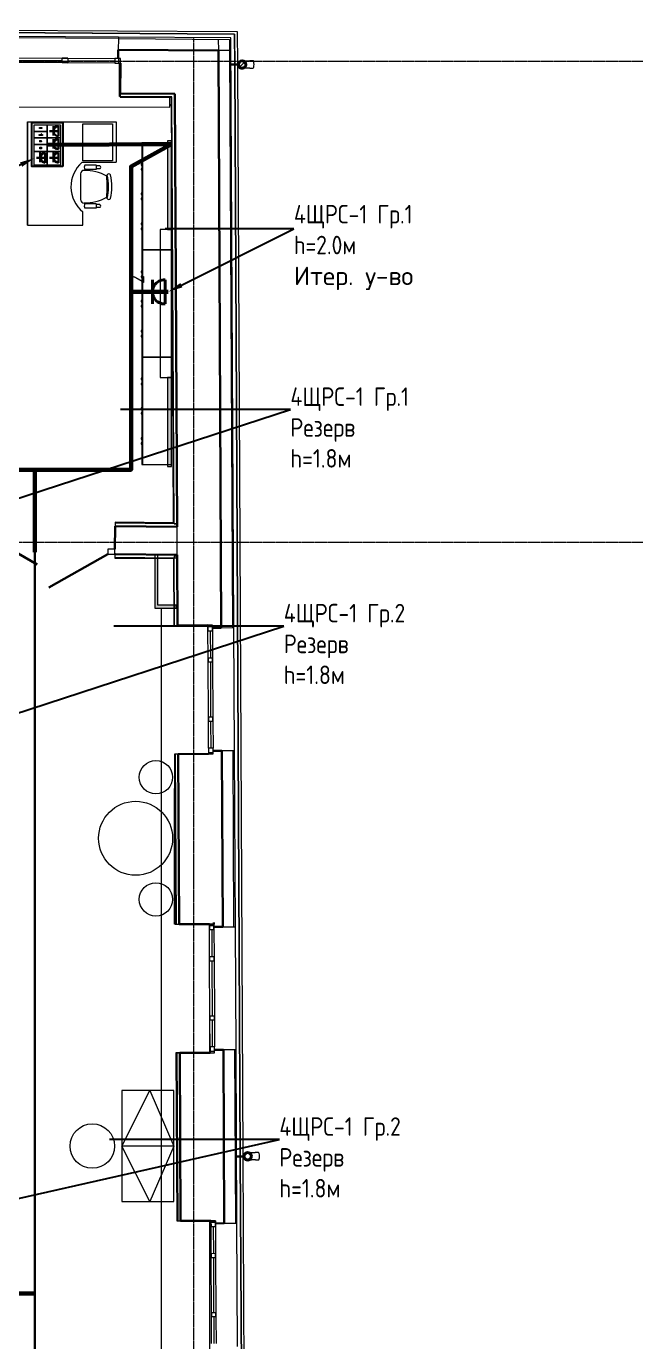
# Model space of a CAD drawing. Header units: millimetres. Extents: x -32 to 417638015, y -35 to 175284279.
# Drawn here: x 1296341 to 1304575, y 77595 to 95370 of the extents above; entities that cross this region are included whole.
import ezdxf
from ezdxf import colors
from ezdxf.entities.mleader import LeaderData, LeaderLine
from ezdxf.math import Vec2, Vec3

# ---------------------------------------------------------------- set-up
doc = ezdxf.new("R2010")
doc.units = ezdxf.units.MM
doc.linetypes.add('ADSK_Линия сетки', pattern=[25, 20, -2.5, 0, -2.5])
for name, color, linetype, lineweight in [('_ Окна', 7, 'Continuous', 9), ('_ЭМ_В полу', 26, 'Кабель в трубе', 60), ('_ЭМ_гофра', 5, 'Continuous', 60), ('Двери', 7, 'Continuous', 9), ('Обобщенные модели', 7, 'Continuous', 18), ('Окна', 7, 'Continuous', 9), ('Оси', 253, 'Continuous', 9), ('Перекрытие', 7, 'Continuous', 18), ('Стены внутренние', 7, 'Continuous', 18), ('Стены наружные', 7, 'Continuous', 18), ('Стены несущие', 7, 'Continuous', 30), ('Стены отделка', 7, 'Continuous', 30), ('Стены штриховка', 7, 'Continuous', 9), ('ТХ', 5, 'Continuous', 0), ('ТХ_Задание ЭОМ_СС', 6, 'Continuous', 0), ('ШТРИХОВКА', 252, 'Continuous', 15), ('Электро', 250, 'Continuous', 25), ('ЭМ', 5, 'Continuous', 40), ('ЭМ_Лоток 1_2', 162, 'Continuous', 30), ('ЭОМ_Кабель Быт. розеток', 5, 'Continuous', 30), ('ЭОМ_Кабель для СУП', 150, 'Continuous', 9)]:
    doc.layers.add(name, color=color, linetype=linetype, lineweight=lineweight)
for name, color, linetype in [('_ЭМ_Надписи', 7, 'Continuous'), ('PDF _СС_розетки', 7, 'Continuous'), ('ВНУТРЯНКА', 1, 'Continuous')]:
    doc.layers.add(name, color=color, linetype=linetype)
doc.layers.add('PDF _ЭОМ _розетки', color=7, linetype='Continuous', true_color=0xeb0000)
doc.styles.add('ELine', font='txt.shx')
doc.styles.add('ЭОМ', font='isocpeur.ttf', dxfattribs={"width": 0.85, "height": 250})
doc.linetypes.add('Cable in the tray', pattern='A,5,[130,ltypeshp.shx,S=1,R=0,X=0,Y=0],1.5,[130,ltypeshp.shx,S=1.5,R=90,X=0,Y=-1],1,[130,ltypeshp.shx,S=1,R=0,X=0.5,Y=0],5', length=12.5)
doc.linetypes.add('TRAY', pattern='A,12.119257,["_",ELine,S=4.5,R=90,X=0,Y=-1.555839],0.750382,["_",ELine,S=4.5,R=0,X=0,Y=-0.805849],1.314849,["_",ELine,S=4.5,R=0,X=0,Y=-0.805849],2.250029,["_",ELine,S=4.5,R=90,X=0,Y=-1.555839],13.565483', length=30)
doc.linetypes.add('Кабель в трубе', pattern='A,8,[133,ltypeshp.shx,S=1,R=0,X=10,Y=1.3],-3,[130,ltypeshp.shx,S=1.5,R=-45,X=-1.5,Y=0],8', length=19)

# ---------------------------------------------------------------- blocks, each defined once
blk = doc.blocks.new('_ЭМ_ТХ2_4 Этаж')
at = {"lineweight": 0}
h = blk.add_hatch(color=8, dxfattribs=at)
h.dxf.hatch_style = 1
h.paths.add_polyline_path([(9109, 42059), (9059, 42059), (9059, 40859), (9109, 40859)])
h = blk.add_hatch(color=8, dxfattribs=at)
h.dxf.hatch_style = 1
h.paths.add_polyline_path([(9109, 38859), (9059, 38859), (9059, 37659), (9109, 37659)])
at = {"color": 8, "linetype": 'Continuous', "lineweight": 5}
for p, q in [((7165, 40918), (7165, 42318)), ((7165, 42318), (7165, 40918)), ((7165, 42318), (8365, 42318)), ((8365, 42318), (8365, 41770)), ((7904, 41770), (8365, 41770)), ((7915, 40918), (7915, 41099)), ((7165, 40918), (7915, 40918)), ((7165, 40918), (7915, 40918))]:
    blk.add_line(p, q, dxfattribs=at)
at = {"color": 8, "linetype": 'Continuous'}
for p, q in [((8721, 42034), (8721, 40584)), ((7883, 41615), (7883, 41264)), ((8091, 41731), (7940, 41731)), ((8091, 41671), (7940, 41671)), ((8142, 41682), (8096, 41682)), ((8142, 41719), (8097, 41719)), ((8091, 41208), (7940, 41208)), ((8091, 41148), (7940, 41148)), ((8142, 41197), (8096, 41197)), ((8142, 41160), (8097, 41160)), ((8721, 40584), (8721, 39134)), ((8721, 39134), (8721, 37684))]:
    blk.add_line(p, q, dxfattribs=at)
at = {"color": 8, "linetype": 'Continuous', "lineweight": 5}
for points in [[(8314, 42291), (8314, 41791), (7914, 41791), (7914, 42291)], [(8959, 40859), (8959, 38859), (9109, 38859), (9109, 40859)]]:
    blk.add_lwpolyline(points, close=True, dxfattribs=at)
at = {"color": 8, "linetype": 'Continuous'}
for points in [[(9109, 42034), (8709, 42034), (8709, 40584), (9109, 40584)], [(8709, 41732), (8709, 41750), (8699, 41750), (8699, 41732)], [(8709, 41665), (8709, 41682), (8699, 41682), (8699, 41665)], [(8709, 41335), (8709, 41353), (8699, 41353), (8699, 41335)], [(8709, 41268), (8709, 41285), (8699, 41285), (8699, 41268)], [(8709, 40928), (8709, 40946), (8699, 40946), (8699, 40928)], [(8709, 40861), (8709, 40878), (8699, 40878), (8699, 40861)], [(9109, 40584), (8709, 40584), (8709, 39134), (9109, 39134)], [(8709, 40282), (8709, 40300), (8699, 40300), (8699, 40282)], [(8709, 40215), (8709, 40232), (8699, 40232), (8699, 40215)], [(8709, 39885), (8709, 39903), (8699, 39903), (8699, 39885)], [(8709, 39818), (8709, 39835), (8699, 39835), (8699, 39818)], [(8709, 39478), (8709, 39496), (8699, 39496), (8699, 39478)], [(8709, 39411), (8709, 39428), (8699, 39428), (8699, 39411)], [(9109, 39134), (8709, 39134), (8709, 37684), (9109, 37684)], [(8709, 38832), (8709, 38850), (8699, 38850), (8699, 38832)], [(8709, 38765), (8709, 38782), (8699, 38782), (8699, 38765)], [(8709, 38435), (8709, 38453), (8699, 38453), (8699, 38435)], [(8709, 38368), (8709, 38385), (8699, 38385), (8699, 38368)], [(8709, 38028), (8709, 38046), (8699, 38046), (8699, 38028)], [(8709, 37961), (8709, 37978), (8699, 37978), (8699, 37961)]]:
    blk.add_lwpolyline(points, close=True, dxfattribs=at)
at = {"color": 8, "lineweight": 0}
for points in [[(9109, 42059), (9059, 42059), (9059, 40859), (9109, 40859), (9109, 42059)], [(9109, 38859), (9059, 38859), (9059, 37659), (9109, 37659), (9109, 38859)]]:
    blk.add_lwpolyline(points, dxfattribs=at)
at = {"color": 8, "linetype": 'Continuous', "lineweight": 5}
blk.add_arc((8189, 41439), 437, 130.7633, 231.1101, dxfattribs=at)
at = {"color": 8, "linetype": 'Continuous'}
for centre, radius, start, end in [((7929, 41615), 45.4, 87.8135, 180.7479), ((7932, 41036), 624, 60.9068, 90.1215), ((7990, 41701), 58.4, 148.951, 211.0488), ((8041, 41701), 58.4, 328.951, 31.0488), ((8134, 41701), 20.2, 294.8955, 65.3354), ((8264, 41583), 28.1, 34.2915, 145.7083), ((7511, 41439), 748, 347.602, 12.3978), ((7558, 41439), 748, 347.602, 12.3978), ((6479, 41439), 1762, 355.3938, 4.6546), ((7929, 41264), 45.4, 179.2519, 272.1866), ((7932, 41843), 624, 269.878, 299.1059), ((8264, 41294), 28.1, 214.2901, 325.7096), ((7990, 41178), 58.4, 148.951, 211.0488), ((8041, 41178), 58.4, 328.951, 31.0488), ((8134, 41178), 20.2, 294.8955, 65.3354)]:
    blk.add_arc(centre, radius, start, end, dxfattribs=at)
at = {"layer": 'ТХ', "color": 8, "lineweight": 0}
for p, q in [((9141, 29225), (8441, 29225)), ((8441, 29225), (8441, 27725)), ((8441, 28475), (8816, 29225)), ((8816, 29225), (9141, 28475)), ((9141, 27725), (9141, 29225)), ((9141, 28475), (8441, 28475)), ((8816, 27725), (8441, 28475)), ((9141, 28475), (8816, 27725)), ((9141, 27725), (9141, 28475)), ((8441, 27725), (9141, 27725))]:
    blk.add_line(p, q, dxfattribs=at)
at = {"layer": 'ТХ', "color": 8}
for centre, radius in [((8901, 33459), 225), ((8626, 32634), 500), ((8901, 31809), 225)]:
    blk.add_circle(centre, radius, dxfattribs=at)
at = {"layer": 'ТХ', "color": 8, "lineweight": 0}
blk.add_circle((8041, 28475), 300, dxfattribs=at)
blk = doc.blocks.new('План 4 этажа')
at = {"layer": 'Обобщенные модели', "lineweight": 9}
h = blk.add_hatch(dxfattribs=at)
h.set_pattern_fill('FP_11', color=8, angle=-89.7087745, style=0, pattern_type=2)
h.set_pattern_definition([(45.00023, (591.94, 243.9), (-106.06643, 106.0656), [])])
h.paths.add_polyline_path([(4146.1, 43281.243), (4168.352, 43281.356), (4188.351, 43291.113), (4202.669, 43310.97), (4206.978, 43330.3), (4200.561, 43353.65), (4187.954, 43369.295), (4167.857, 43378.848), (4145.605, 43378.735), (4125.606, 43368.978), (4111.82, 43351.51), (4107.319, 43328.335), (4112.041, 43308.123), (4126.003, 43290.796), (4136.281, 43285.911)])
at = {"layer": 'Стены внутренние'}
for points in [[(2979.81, 36024.849), (3019.81, 36024.849), (3019.81, 36665.974), (2979.81, 36666.325), (2979.81, 36094.663)], [(3105.858, 35984.849), (3244.301, 35984.849), (3244.098, 36024.849), (2979.81, 36024.849), (2979.81, 35984.849), (3093.858, 35984.849)]]:
    blk.add_hatch(color=8, dxfattribs=at).paths.add_polyline_path(points)
at = {"layer": '_ Окна', "color": 8}
for p, q in [((1088.851, 43388.758), (1724.837, 43384.487)), ((1800.835, 43383.976), (2436.821, 43379.705)), ((2492.618, 43349.33), (2493.021, 43409.328)), ((3695.589, 35732.643), (3755.588, 35732.948)), ((3725.893, 35672.796), (3727.723, 35312.801)), ((3728.028, 35252.802), (3731.79, 34512.811)), ((3732.095, 34452.812), (3733.924, 34092.817)), ((3704.23, 34032.665), (3764.229, 34032.97)), ((3716.116, 31694.266), (3776.115, 31694.571)), ((3746.42, 31634.419), (3748.25, 31274.424)), ((3748.555, 31214.424), (3752.316, 30474.434)), ((3752.621, 30414.435), (3754.451, 30054.439)), ((3724.756, 29994.288), (3784.756, 29994.593)), ((3736.498, 27684.312), (3796.497, 27684.617)), ((3766.802, 27624.466), (3768.632, 27264.47)), ((3768.937, 27204.471), (3772.698, 26464.481)), ((3773.003, 26404.481), (3774.833, 26044.486))]:
    blk.add_line(p, q, dxfattribs=at)
at = {"layer": '_ Окна', "color": 8, "lineweight": 18}
for p, q in [((1724.635, 43354.488), (1725.038, 43414.486)), ((1725.038, 43414.486), (1801.037, 43413.976)), ((1801.037, 43413.976), (1800.634, 43353.977)), ((2437.022, 43409.704), (2436.619, 43349.706)), ((2513.02, 43409.194), (2437.022, 43409.704)), ((2512.618, 43349.195), (2513.02, 43409.194)), ((1800.634, 43353.977), (1724.635, 43354.488)), ((2436.619, 43349.706), (2512.618, 43349.195)), ((3695.487, 35752.643), (3755.486, 35752.948)), ((3695.894, 35672.644), (3695.487, 35752.643)), ((3755.486, 35752.948), (3755.893, 35672.949)), ((3755.893, 35672.949), (3695.894, 35672.644)), ((3697.724, 35312.649), (3757.723, 35312.954)), ((3698.029, 35252.649), (3697.724, 35312.649)), ((3758.028, 35252.954), (3698.029, 35252.649)), ((3757.723, 35312.954), (3758.028, 35252.954)), ((3701.79, 34512.659), (3761.789, 34512.964)), ((3702.095, 34452.66), (3701.79, 34512.659)), ((3761.789, 34512.964), (3762.094, 34452.965)), ((3762.094, 34452.965), (3702.095, 34452.66)), ((3763.924, 34092.969), (3703.925, 34092.664)), ((3703.925, 34092.664), (3704.331, 34012.665)), ((3704.331, 34012.665), (3764.331, 34012.97)), ((3764.331, 34012.97), (3763.924, 34092.969)), ((3716.014, 31714.266), (3776.013, 31714.57)), ((3716.42, 31634.267), (3716.014, 31714.266)), ((3776.013, 31714.57), (3776.42, 31634.572)), ((3776.42, 31634.572), (3716.42, 31634.267)), ((3718.25, 31274.271), (3778.25, 31274.576)), ((3718.555, 31214.272), (3718.25, 31274.271)), ((3778.555, 31214.577), (3718.555, 31214.272)), ((3778.25, 31274.576), (3778.555, 31214.577)), ((3722.317, 30474.282), (3782.316, 30474.587)), ((3722.622, 30414.282), (3722.317, 30474.282)), ((3782.621, 30414.587), (3722.622, 30414.282)), ((3782.316, 30474.587), (3782.621, 30414.587)), ((3784.451, 30054.592), (3724.451, 30054.287)), ((3724.451, 30054.287), (3724.858, 29974.288)), ((3784.857, 29974.593), (3784.451, 30054.592)), ((3724.858, 29974.288), (3784.857, 29974.593)), ((3736.396, 27704.312), (3796.395, 27704.617)), ((3736.803, 27624.313), (3736.396, 27704.312)), ((3796.802, 27624.618), (3736.803, 27624.313)), ((3796.395, 27704.617), (3796.802, 27624.618)), ((3738.632, 27264.318), (3798.632, 27264.623)), ((3738.937, 27204.319), (3738.632, 27264.318)), ((3798.937, 27204.624), (3738.937, 27204.319)), ((3798.632, 27264.623), (3798.937, 27204.624)), ((3742.699, 26464.328), (3802.698, 26464.633)), ((3743.004, 26404.329), (3742.699, 26464.328)), ((3803.003, 26404.634), (3743.004, 26404.329)), ((3802.698, 26464.633), (3803.003, 26404.634))]:
    blk.add_line(p, q, dxfattribs=at)
at = {"layer": 'Двери', "color": 8, "lineweight": 30}
for p, q in [((1132.186, 36722.549), (1386.359, 36572.812)), ((2342.14, 36711.925), (1545.74, 36261.4))]:
    blk.add_line(p, q, dxfattribs=at)
at = {"layer": 'Двери', "color": 8}
for p, q in [((2342.754, 36781.922), (2342.14, 36711.925)), ((2342.14, 36711.925), (2437.136, 36711.091)), ((2437.751, 36781.088), (2342.754, 36781.922)), ((2437.136, 36711.091), (2437.751, 36781.088))]:
    blk.add_line(p, q, dxfattribs=at)
at = {"layer": 'Обобщенные модели', "color": 8}
for p, q in [((4302.874, 43380.788), (4260.371, 43380.572)), ((4106.095, 43334.787), (4007.722, 43334.287)), ((4007.722, 43324.287), (4106.146, 43324.787)), ((4260.879, 43280.573), (4303.382, 43280.789)), ((4377.869, 28626.333), (4335.366, 28626.117)), ((4181.09, 28580.332), (4081.95, 28579.828)), ((4082.001, 28569.828), (4181.141, 28570.332)), ((4335.874, 28526.118), (4378.378, 28526.334))]:
    blk.add_line(p, q, dxfattribs=at)
at = {"layer": 'Обобщенные модели', "color": 8, "flags": 128}
for points in [[(4169.741, 43380.111), (4171.012, 43380.117), (4173.675, 43380.131), (4176.551, 43380.146), (4179.636, 43380.161), (4182.924, 43380.178), (4186.41, 43380.196), (4190.088, 43380.214), (4193.953, 43380.234), (4197.999, 43380.255), (4202.218, 43380.276), (4206.604, 43380.298), (4211.151, 43380.322), (4215.851, 43380.345), (4220.696, 43380.37), (4225.678, 43380.395), (4230.79, 43380.421), (4236.024, 43380.448), (4241.371, 43380.475), (4246.822, 43380.503), (4252.37, 43380.531), (4258.004, 43380.56), (4260.371, 43380.572)], [(4260.879, 43280.573), (4255.211, 43280.544), (4249.627, 43280.516), (4244.134, 43280.488), (4238.743, 43280.46), (4233.461, 43280.434), (4228.298, 43280.407), (4223.26, 43280.382), (4218.357, 43280.357), (4213.596, 43280.333), (4208.985, 43280.309), (4204.531, 43280.287), (4200.241, 43280.265), (4196.122, 43280.244), (4192.182, 43280.224), (4188.425, 43280.205), (4184.858, 43280.187), (4181.487, 43280.169), (4178.318, 43280.153), (4175.354, 43280.138), (4172.602, 43280.124), (4170.249, 43280.112)], [(4244.736, 28625.656), (4246.007, 28625.663), (4248.67, 28625.676), (4251.547, 28625.691), (4254.631, 28625.706), (4257.919, 28625.723), (4261.405, 28625.741), (4265.083, 28625.76), (4268.948, 28625.779), (4272.994, 28625.8), (4277.213, 28625.821), (4281.6, 28625.843), (4286.146, 28625.867), (4290.846, 28625.89), (4295.691, 28625.915), (4300.673, 28625.94), (4305.786, 28625.966), (4311.019, 28625.993), (4316.366, 28626.02), (4321.818, 28626.048), (4327.365, 28626.076), (4332.999, 28626.105), (4335.366, 28626.117)], [(4335.874, 28526.118), (4330.206, 28526.089), (4324.622, 28526.061), (4319.13, 28526.033), (4313.738, 28526.006), (4308.457, 28525.979), (4303.293, 28525.952), (4298.255, 28525.927), (4293.352, 28525.902), (4288.591, 28525.878), (4283.98, 28525.854), (4279.526, 28525.832), (4275.236, 28525.81), (4271.118, 28525.789), (4267.177, 28525.769), (4263.42, 28525.75), (4259.853, 28525.732), (4256.483, 28525.715), (4253.313, 28525.698), (4250.349, 28525.683), (4247.597, 28525.669), (4245.245, 28525.657)]]:
    blk.add_lwpolyline(points, dxfattribs=at)
at = {"layer": 'Обобщенные модели', "color": 8}
for centre, start, end in [((4156.979, 43330.046), 0.2912255, 180.2912255), ((4156.979, 43330.046), 180.2912255, 0.2912255), ((4231.974, 28575.591), 0.2912255, 180.2912255), ((4231.974, 28575.591), 180.2912255, 0.2912255)]:
    blk.add_arc(centre, 52, start, end, dxfattribs=at)
at = {"layer": 'Обобщенные модели', "color": 8, "lineweight": 40}
for centre, start, end in [((4156.979, 43330.046), 0.2912255, 180.2912255), ((4156.979, 43330.046), 180.2912255, 0.2912255), ((4231.974, 28575.591), 0.2912255, 180.2912255), ((4231.974, 28575.591), 180.2912255, 0.2912255)]:
    blk.add_arc(centre, 50, start, end, dxfattribs=at)
at = {"layer": 'Обобщенные модели', "color": 8}
for centre, start_param, end_param in [((4303.128, 43330.788), 4.71238898, 6.283185307), ((4303.128, 43330.788), 3.141592654, 4.71238898), ((4378.124, 28576.333), 4.71238898, 6.283185307), ((4378.124, 28576.333), 3.141592654, 4.71238898)]:
    blk.add_ellipse(centre, major_axis=(-0.254, 49.999), ratio=0.309016994, start_param=start_param, end_param=end_param, dxfattribs=at)
at = {"layer": 'Окна', "color": 8}
for p, q in [((1089.053, 43418.757), (1725.038, 43414.486)), ((1801.037, 43413.976), (1725.038, 43414.486)), ((1801.037, 43413.976), (2437.022, 43409.704)), ((2513.02, 43409.194), (2437.022, 43409.704)), ((2512.618, 43349.195), (2513.02, 43409.194)), ((1724.635, 43354.488), (1088.65, 43358.759)), ((1724.635, 43354.488), (1800.634, 43353.977)), ((2436.619, 43349.706), (1800.634, 43353.977)), ((2436.619, 43349.706), (2512.618, 43349.195)), ((3755.486, 35752.948), (3695.487, 35752.643)), ((3695.487, 35752.643), (3695.894, 35672.644)), ((3755.893, 35672.949), (3755.486, 35752.948)), ((3697.724, 35312.649), (3695.894, 35672.644)), ((3755.893, 35672.949), (3757.723, 35312.954)), ((3697.724, 35312.649), (3698.029, 35252.649)), ((3701.79, 34512.659), (3698.029, 35252.649)), ((3758.028, 35252.954), (3757.723, 35312.954)), ((3758.028, 35252.954), (3761.789, 34512.964)), ((3701.79, 34512.659), (3702.095, 34452.66)), ((3762.094, 34452.965), (3761.789, 34512.964)), ((3703.925, 34092.664), (3702.095, 34452.66)), ((3762.094, 34452.965), (3763.924, 34092.969)), ((3703.925, 34092.664), (3704.331, 34012.665)), ((3704.331, 34012.665), (3764.331, 34012.97)), ((3764.331, 34012.97), (3763.924, 34092.969)), ((3776.013, 31714.57), (3716.014, 31714.266)), ((3716.014, 31714.266), (3716.42, 31634.267)), ((3776.42, 31634.572), (3776.013, 31714.57)), ((3718.25, 31274.271), (3716.42, 31634.267)), ((3776.42, 31634.572), (3778.25, 31274.576)), ((3718.25, 31274.271), (3718.555, 31214.272)), ((3722.317, 30474.282), (3718.555, 31214.272)), ((3778.555, 31214.577), (3778.25, 31274.576)), ((3778.555, 31214.577), (3782.316, 30474.587)), ((3722.317, 30474.282), (3722.622, 30414.282)), ((3724.451, 30054.287), (3722.622, 30414.282)), ((3782.621, 30414.587), (3782.316, 30474.587)), ((3782.621, 30414.587), (3784.451, 30054.592)), ((3724.451, 30054.287), (3724.858, 29974.288)), ((3784.857, 29974.593), (3784.451, 30054.592)), ((3724.858, 29974.288), (3784.857, 29974.593)), ((3796.395, 27704.617), (3736.396, 27704.312)), ((3736.396, 27704.312), (3736.803, 27624.313)), ((3738.632, 27264.318), (3736.803, 27624.313)), ((3796.802, 27624.618), (3796.395, 27704.617)), ((3796.802, 27624.618), (3798.632, 27264.623)), ((3738.632, 27264.318), (3738.937, 27204.319)), ((3742.699, 26464.328), (3738.937, 27204.319)), ((3798.937, 27204.624), (3798.632, 27264.623)), ((3798.937, 27204.624), (3802.698, 26464.633)), ((3742.699, 26464.328), (3743.004, 26404.329)), ((3744.834, 26044.334), (3743.004, 26404.329)), ((3803.003, 26404.634), (3802.698, 26464.633)), ((3803.003, 26404.634), (3804.833, 26044.639))]:
    blk.add_line(p, q, dxfattribs=at)
at = {"layer": 'Оси', "color": 8, "linetype": 'ADSK_Линия сетки'}
for p, q in [((3506.505, -3353.101), (3506.505, 43685.833)), ((-10052.178, 43374.489), (56511.792, 43374.489)), ((-10052.178, 36874.489), (56511.792, 36874.489))]:
    blk.add_line(p, q, dxfattribs=at)
at = {"layer": 'Перекрытие', "color": 8}
for p, q in [((2501.505, 42895.344), (2501.505, 43349.27)), ((2509.569, 42895.344), (2501.505, 42895.344)), ((3181.505, 42755.035), (3181.505, 42882.739)), ((-5793.848, 42767.499), (3181.505, 42755.035)), ((3064.702, 35984.849), (3064.702, 20773.605)), ((3695.497, 35750.816), (3336.079, 35750.816)), ((3244.702, 31714.165), (3244.702, 33545.025)), ((3254.008, 31714.165), (3244.702, 31714.165)), ((3716.014, 31714.165), (3696.214, 31714.165)), ((3720.778, 29974.267), (3720.778, 30777.038)), ((3280.778, 29972.031), (3280.778, 29974.165)), ((3280.778, 29974.165), (3700.636, 29974.165)), ((3723.131, 27703.58), (3592.278, 27703.58)), ((3723.131, 25964.222), (3723.131, 27703.58))]:
    blk.add_line(p, q, dxfattribs=at)
at = {"layer": 'Стены внутренние', "color": 8}
for p, q in [((3181.505, 42788.632), (3196.903, 42788.632)), ((3196.903, 42776.632), (3181.505, 42776.632)), ((3196.903, 42788.632), (3196.903, 42776.632))]:
    blk.add_line(p, q, dxfattribs=at)
at = {"layer": 'Стены наружные', "color": 8}
for p, q in [((-6590.848, 43845.358), (4090.323, 43773.609)), ((4055.499, 43738.842), (-6555.848, 43810.123)), ((-6555.848, 43810.108), (4055.489, 43738.843)), ((4055.489, 43738.843), (4055.154, 43688.844)), ((4057.545, 43334.194), (4055.499, 43738.842)), ((4090.323, 43773.609), (4092.544, 43334.496)), ((2484.834, 43679.389), (1054.867, 43688.993)), ((2484.969, 43699.389), (1055.001, 43708.993)), ((4055.154, 43688.844), (4056.956, 43334.188)), ((4057.004, 43324.886), (4131.952, 28579.733)), ((4132.15, 28579.735), (4057.592, 43324.887)), ((4092.592, 43324.94), (4167.149, 28580.038)), ((4054.124, 34054.444), (4045.661, 35719.422)), ((4074.65, 30016.066), (4066.213, 31676.045)), ((4131.999, 28570.431), (4170.343, 21026.681)), ((4170.111, 21072.257), (4132.197, 28570.431)), ((4167.197, 28570.484), (4205.11, 21072.434)), ((4095.032, 26006.113), (4086.569, 27671.092))]:
    blk.add_line(p, q, dxfattribs=at)
at = {"layer": 'Стены несущие', "color": 8}
for p, q in [((2483.827, 43529.393), (2483.021, 43409.396)), ((2483.827, 43529.393), (3836.007, 43520.312)), ((3836.007, 43520.312), (3875.663, 35718.558)), ((2512.618, 43349.195), (2509.864, 42939.205)), ((3248.979, 42934.241), (2509.864, 42939.205)), ((3248.979, 42934.241), (3278.716, 37083.716)), ((2440.472, 37091.076), (2437.751, 36781.088)), ((2440.472, 37091.076), (3278.716, 37083.716)), ((2437.136, 36711.091), (3280.648, 36703.685)), ((3271.258, 36703.767), (2446.136, 36711.012)), ((3285.493, 35750.559), (3280.648, 36703.685)), ((3285.493, 35750.559), (3695.487, 35752.643)), ((3755.664, 35717.948), (3875.663, 35718.558)), ((3704.331, 34012.665), (3294.337, 34010.581)), ((3306.019, 31712.182), (3294.337, 34010.581)), ((3884.126, 34053.58), (3764.127, 34052.97)), ((3884.126, 34053.58), (3896.215, 31675.181)), ((3306.019, 31712.182), (3716.014, 31714.266)), ((3775.911, 31734.57), (3776.013, 31714.57)), ((3776.216, 31674.571), (3896.215, 31675.181)), ((3724.858, 29974.288), (3314.863, 29972.204)), ((3314.863, 29972.204), (3326.401, 27702.228)), ((3904.652, 30015.202), (3784.654, 30014.592)), ((3916.572, 27670.228), (3904.652, 30015.202)), ((3326.401, 27702.228), (3736.396, 27704.312)), ((3796.573, 27669.618), (3916.572, 27670.228))]:
    blk.add_line(p, q, dxfattribs=at)
at = {"layer": 'Стены отделка', "color": 8, "lineweight": 9}
for p, q in [((2484.834, 43679.389), (2483.827, 43529.393)), ((2484.969, 43699.389), (2484.834, 43679.389)), ((2484.834, 43679.389), (3985.252, 43669.313)), ((4005.151, 43689.179), (2484.969, 43699.389)), ((3835.245, 43670.32), (3836.007, 43520.312)), ((3985.252, 43669.313), (3986.014, 43519.304)), ((4045.661, 35719.422), (4005.151, 43689.179)), ((3986.014, 43519.304), (3836.007, 43520.312)), ((2509.595, 42899.206), (2509.515, 42887.206)), ((2509.515, 42887.206), (3197.246, 42882.587)), ((2509.864, 42939.205), (2509.595, 42899.206)), ((3197.246, 42882.587), (3227.058, 37136.172)), ((3208.979, 42934.033), (3208.977, 42934.509)), ((3248.979, 42934.241), (3208.979, 42934.033)), ((3239.126, 37123.161), (3209.184, 42894.507)), ((3279.126, 37123.368), (3248.979, 42934.241)), ((2440.929, 37143.074), (2440.472, 37091.076)), ((2440.472, 37091.076), (2440.472, 37091.076)), ((2440.824, 37131.075), (2449.823, 37130.996)), ((3227.058, 37136.172), (2440.929, 37143.074)), ((2449.823, 37130.996), (2449.823, 37130.996)), ((3279.678, 37123.71), (3239.121, 37124.066)), ((3239.126, 37123.161), (3279.126, 37123.368)), ((3278.716, 37083.716), (3279.327, 37083.711)), ((3279.327, 37083.711), (3279.678, 37123.71)), ((2436.785, 36671.093), (2436.68, 36659.093)), ((2436.68, 36659.093), (3228.909, 36652.137)), ((2437.136, 36711.091), (2436.785, 36671.093)), ((2445.785, 36671.014), (2436.785, 36671.093)), ((2446.136, 36711.012), (2437.136, 36711.091)), ((2979.81, 36706.326), (2979.81, 35984.849)), ((3019.81, 36024.849), (3019.81, 36705.975)), ((3228.909, 36652.137), (3233.493, 35750.295)), ((3280.746, 36684.32), (3240.747, 36684.116)), ((3240.747, 36684.116), (3240.9, 36654.032)), ((3240.849, 36664.033), (3270.907, 36663.769)), ((3270.907, 36663.769), (3271.258, 36703.767)), ((2979.81, 35984.849), (3264.098, 35984.849)), ((3264.098, 36024.849), (3019.81, 36024.849)), ((3264.098, 35984.849), (3264.098, 36024.849)), ((3233.493, 35750.295), (3285.493, 35750.559)), ((3875.663, 35718.558), (4045.661, 35719.422)), ((3294.337, 34010.581), (3242.337, 34010.317)), ((3242.337, 34010.317), (3254.02, 31711.917)), ((4054.124, 34054.444), (3884.126, 34053.58)), ((4066.213, 31676.045), (4054.124, 34054.444)), ((3254.02, 31711.917), (3306.019, 31712.182)), ((3265.918, 31731.978), (3266.02, 31711.978)), ((3306.019, 31712.182), (3306.019, 31712.182)), ((3896.215, 31675.181), (4066.213, 31676.045)), ((4046.213, 31675.943), (4046.111, 31695.943)), ((3314.863, 29972.204), (3262.864, 29971.94)), ((3262.864, 29971.94), (3274.402, 27701.964)), ((4074.65, 30016.066), (3904.652, 30015.202)), ((4086.569, 27671.092), (4074.65, 30016.066)), ((3274.402, 27701.964), (3326.401, 27702.228)), ((3916.572, 27670.228), (4086.569, 27671.092))]:
    blk.add_line(p, q, dxfattribs=at)
at = {"layer": 'Стены штриховка', "color": 8}
for p, q in [((3986.014, 43519.304), (4025.661, 35719.321)), ((2509.528, 42889.206), (3199.236, 42884.574)), ((3209.184, 42894.507), (2509.595, 42899.206)), ((3199.236, 42884.574), (3229.069, 37134.154)), ((3229.069, 37134.154), (2440.911, 37141.075)), ((3239.121, 37124.066), (2449.823, 37130.996)), ((3280.648, 36703.685), (3278.716, 37083.716)), ((2436.697, 36661.093), (3230.899, 36654.12)), ((2445.785, 36671.014), (3240.849, 36664.033)), ((3230.899, 36654.12), (3235.493, 35750.305)), ((3245.493, 35750.356), (3240.9, 36654.032)), ((3244.337, 34010.327), (3256.02, 31711.927)), ((3254.337, 34010.378), (3265.918, 31731.978)), ((4046.111, 31695.943), (4034.124, 34054.342)), ((3264.864, 29971.95), (3276.402, 27701.974)), ((3274.864, 29972.001), (3286.402, 27702.025)), ((4054.65, 30015.965), (4066.57, 27670.99))]:
    blk.add_line(p, q, dxfattribs=at)
blk = doc.blocks.new('розетк для люка')
at = {"layer": 'ВНУТРЯНКА', "color": 5, "lineweight": 30, "ltscale": 100, "transparency": 33554687}
blk.add_line((-67, -59), (-67, 69), dxfattribs=at)
at = {"layer": 'Электро', "color": 5, "lineweight": 30, "transparency": 33554687}
for p, q in [((0, 0), (-120, 0)), ((0, 67), (0, -67))]:
    blk.add_line(p, q, dxfattribs=at)
blk.add_ellipse((0, 0), major_axis=(47.6, 47.6), ratio=1, start_param=0.787621, end_param=3.924768, dxfattribs=at)
blk = doc.blocks.new('Люк на 6 мест')
h = blk.add_hatch(color=256)
h.dxf.hatch_style = 1
h.paths.add_polyline_path([(-324, 435), (-324, 435), (-313, 443), (-289, 443), (-279, 435), (-279, 435), (-279, 423), (-324, 423)])
h = blk.add_hatch(color=256)
h.dxf.hatch_style = 1
h.paths.add_polyline_path([(-285, 516), (-285, 527), (-319, 527), (-319, 516)])
h = blk.add_hatch(color=256)
h.dxf.hatch_style = 1
h.paths.add_polyline_path([(-312, 335), (-312, 342), (-317, 342), (-317, 347), (-312, 347), (-312, 354), (-293, 354), (-292, 335)])
h = blk.add_hatch(color=256)
h.dxf.hatch_style = 1
h.paths.add_polyline_path([(-311, 243), (-311, 250), (-317, 250), (-317, 256), (-311, 256), (-311, 262), (-292, 262), (-292, 243)])
for p, q in [((-324, 423), (-324, 435)), ((-324, 435), (-324, 435)), ((-279, 423), (-324, 423)), ((-289, 443), (-297, 443)), ((-297, 443), (-297, 435)), ((-289, 435), (-289, 443)), ((-289, 435), (-279, 435)), ((-279, 435), (-279, 423))]:
    blk.add_line(p, q)
for points in [[(-215, 477), (-388, 477), (-388, 566), (-215, 566)], [(-215, 388), (-388, 388), (-388, 477), (-215, 477)], [(-215, 299), (-388, 299), (-388, 388), (-215, 388)], [(-285, 527), (-285, 516), (-319, 516), (-319, 527)], [(-216, 205), (-389, 205), (-388, 299), (-215, 299)]]:
    blk.add_lwpolyline(points, close=True)
for points in [[(-312, 347), (-317, 347), (-317, 342), (-312, 342)], [(-311, 256), (-317, 256), (-317, 250), (-311, 250)], [(-293, 354), (-292, 335), (-312, 335), (-312, 342)], [(-312, 347), (-312, 354), (-293, 354)], [(-292, 262), (-292, 243), (-311, 243), (-311, 250)], [(-311, 256), (-311, 262), (-292, 262)]]:
    blk.add_lwpolyline(points)
at = {"layer": 'PDF _СС_розетки', "linetype": 'Continuous', "lineweight": 20, "transparency": 33554687}
for points in [[(-391, 566), (-213, 566), (-213, 388), (-391, 388)], [(-391, 388), (-213, 388), (-213, 205), (-391, 205)], [(-391, 388), (-213, 388), (-213, 205), (-391, 205)], [(-391, 205), (-213, 205), (-213, 22), (-391, 22)]]:
    blk.add_lwpolyline(points, close=True, dxfattribs=at)
at = {"layer": 'PDF _ЭОМ _розетки', "color": 3, "linetype": 'Continuous', "lineweight": 25, "transparency": 33554687}
blk.add_lwpolyline([(0, 0), (-422, 0), (-422, 596), (0, 596)], close=True, dxfattribs=at)
at = {"layer": 'PDF _ЭОМ _розетки', "color": 7, "linetype": 'Continuous', "lineweight": 20, "transparency": 33554687}
for points in [[(-36, 388), (-213, 388), (-213, 566), (-36, 566)], [(-36, 205), (-213, 205), (-213, 388), (-36, 388)], [(-36, 22), (-213, 22), (-213, 205), (-36, 205)]]:
    blk.add_lwpolyline(points, close=True, dxfattribs=at)
at = {"layer": 'ВНУТРЯНКА', "color": 5, "lineweight": 30, "ltscale": 100, "transparency": 33554687}
for p, q in [((-129, 245), (-129, 373)), ((-129, 245), (-129, 373)), ((-307, 62), (-307, 190)), ((-307, 62), (-307, 190)), ((-129, 62), (-129, 190))]:
    blk.add_line(p, q, dxfattribs=at)
at = {"layer": 'ВНУТРЯНКА', "color": 1, "lineweight": 30, "ltscale": 100, "transparency": 33554687}
blk.add_line((-129, 62), (-129, 190), dxfattribs=at)
at = {"layer": 'Электро', "color": 5, "lineweight": 30, "transparency": 33554687}
for p, q in [((-62, 371), (-62, 236)), ((-62, 371), (-62, 236)), ((-240, 188), (-240, 53)), ((-62, 304), (-182, 304)), ((-62, 304), (-182, 304)), ((-62, 188), (-62, 53)), ((-240, 121), (-360, 121)), ((-240, 121), (-360, 121)), ((-62, 121), (-182, 121))]:
    blk.add_line(p, q, dxfattribs=at)
at = {"layer": 'Электро', "color": 1, "lineweight": 30, "transparency": 33554687}
for p, q in [((-240, 188), (-240, 53)), ((-62, 188), (-62, 53)), ((-62, 121), (-182, 121))]:
    blk.add_line(p, q, dxfattribs=at)
at = {"layer": 'Электро', "color": 5, "lineweight": 30, "transparency": 33554687}
for centre in [(-62, 304), (-62, 304), (-240, 121), (-239, 121), (-62, 121)]:
    blk.add_ellipse(centre, major_axis=(47.6, 47.6), ratio=1, start_param=0.787621, end_param=3.924768, dxfattribs=at)
at = {"layer": 'Электро', "color": 1, "lineweight": 30, "transparency": 33554687}
blk.add_ellipse((-62, 121), major_axis=(47.6, 47.6), ratio=1, start_param=0.787621, end_param=3.924768, dxfattribs=at)
at = {"color": 5, "linetype": 'TRAY', "lineweight": 53, "transparency": 33554687}
blk.add_blockref('розетк для люка', (-62, 480), dxfattribs=at)
blk = doc.blocks.new('2м розетка IP20')
at = {"layer": 'ЭМ', "color": 5}
for p, q in [((-494287, -356919), (-493962, -356919)), ((-494125, -357092), (-494125, -356766)), ((-494287, -357092), (-493962, -357092))]:
    blk.add_line(p, q, dxfattribs=at)
blk.add_arc((-494125, -357082), 163, 356.3196, 183.6804, dxfattribs=at)
at = {"layer": 'ЭОМ_Кабель Быт. розеток', "color": 7, "insert": (-494016, -356612), "char_height": 200, "attachment_point": 1, "style": 'ЭОМ'}
blk.add_mtext_dynamic_manual_height_columns('2', width=91.26, gutter_width=1250, heights=[0], dxfattribs=at)

msp = doc.modelspace()

# ---------------------------------------------------------------- linework, layer by layer
at = {"layer": '_ЭМ_В полу', "ltscale": 25}
msp.add_lwpolyline([(1296623, 93770), (1298301, 93779)], dxfattribs=at)
at = {"layer": '_ЭМ_гофра', "linetype": 'ByBlock'}
for points in [[(1289774, 90209), (1289774, 89377), (1297756, 89377), (1297756, 93473), (1298301, 93779)], [(1298258, 91782), (1297756, 91782)], [(1296457, 88265), (1296457, 89377)], [(1294600, 78246), (1296457, 78246)]]:
    msp.add_lwpolyline(points, dxfattribs=at)
at = {"layer": 'ЭМ_Лоток 1_2', "linetype": 'Cable in the tray', "ltscale": 50}
msp.add_lwpolyline([(1296457, 88265), (1296457, 63478), (1337325, 63478)], dxfattribs=at)

# ---------------------------------------------------------------- block references
at = {"layer": 'ТХ_Задание ЭОМ_СС', "lineweight": 50}
msp.add_blockref('_ЭМ_ТХ2_4 Этаж', (1289192, 51763), dxfattribs=at)
at = {"layer": 'ШТРИХОВКА'}
msp.add_blockref('План 4 этажа', (1295100, 51524), dxfattribs=at)
at = {"layer": 'ЭОМ_Кабель Быт. розеток', "rotation": 90}
msp.add_blockref('2м розетка IP20', (941126, 585906), dxfattribs=at)
at = {"layer": 'ЭОМ_Кабель для СУП', "color": 217, "linetype": 'ByBlock', "lineweight": 40, "true_color": 0x93278f, "transparency": 33554687}
msp.add_blockref('Люк на 6 мест', (1296837, 93473), dxfattribs=at)

# ---------------------------------------------------------------- leaders
at = {"layer": '_ЭМ_Надписи', "color": 7, "ltscale": 5}
ml = msp.add_multileader_mtext('Standard', dxfattribs=at)
ml.set_content('{\\fGOST Common|b0|i0|c0|p34;\\W0.9;\\C256;4\\fGOST Common|b0|i0|c204|p34;ЩРС\\fGOST Common|b0|i0|c0|p34;-2\\fISOCPEUR|b0|i0|c204|p34;\\W0.85; Гр.1\\P\\W1;\\C0;Раб.место учителя, ноутбук}', color=1, style='ЭОМ')
ml.set_leader_properties()
ml.build(insert=Vec2(0, 0))
ml.multileader.update_dxf_attribs({"text_left_attachment_type": 6, "text_right_attachment_type": 6, "dogleg_length": 0, "arrow_head_size": 200})
ctx = ml.context
ctx.base_point, ctx.char_height, ctx.arrow_head_size, ctx.landing_gap_size, ctx.plane_origin = Vec3(1292499, 92473, -64), 250, 200, 0, Vec3(1274220, 102279, -64)
ctx.left_attachment, ctx.right_attachment = 6, 6
notes = []
notes.append((ctx, [(1, (1, 1, 0), (1294130, 92473, -64), (-1, 0), 0, [(0, [(1296451, 93588, -64)], 0, [])])]))
ctx.mtext.insert, ctx.mtext.width, ctx.mtext.defined_height, ctx.mtext.flow_direction = Vec3(1292499, 92798, -64), 2073.81, 546, 5
ml = msp.add_multileader_mtext('Standard', dxfattribs=at)
ml.set_content('{\\fGOST Common|b0|i0|c204|p34;\\W0.9;\\C256;4ЩРС-1\\fISOCPEUR|b0|i0|c204|p34;\\W0.85; Гр.1\\Ph=2.0м\\P\\W1;\\C0;Итер. у-во}', color=1, style='ЭОМ')
ml.set_leader_properties()
ml.build(insert=Vec2(0, 0))
ml.multileader.update_dxf_attribs({"text_left_attachment_type": 6, "text_right_attachment_type": 6, "dogleg_length": 0, "arrow_head_size": 200})
ctx = ml.context
ctx.base_point, ctx.char_height, ctx.arrow_head_size, ctx.landing_gap_size, ctx.plane_origin = Vec3(1299957, 92631), 250, 200, 0, Vec3(1287110, 99348)
ctx.left_attachment, ctx.right_attachment = 6, 6
notes.append((ctx, [(0, (1, 1, 0), (1299957, 92631), (1, 0), 0, [(0, [(1298258, 91782)], 0, [])])]))
ctx.mtext.insert, ctx.mtext.width, ctx.mtext.flow_direction = Vec3(1299957, 92956), 2161.03, 5
ml = msp.add_multileader_mtext('Standard', dxfattribs=at)
ml.set_content('{\\fGOST Common|b0|i0|c204|p34;\\W0.9;\\C256;4ЩРС-1\\fISOCPEUR|b0|i0|c204|p34;\\W0.85; Гр.1 Резерв\\P\\fGOST Common|b0|i0|c0|p34;\\W0.9;h=\\fGOST Common|b0|i0|c204|p34;1\\fGOST Common|b0|i0|c0|p34;.\\fGOST Common|b0|i0|c204|p34;8м}', color=1, style='ЭОМ')
ml.set_leader_properties()
ml.build(insert=Vec2(0, 0))
ml.multileader.update_dxf_attribs({"text_left_attachment_type": 6, "text_right_attachment_type": 6, "dogleg_length": 0, "arrow_head_size": 200})
ctx = ml.context
ctx.base_point, ctx.char_height, ctx.arrow_head_size, ctx.landing_gap_size, ctx.plane_origin = Vec3(1299909, 90190), 250, 200, 0, Vec3(1267373, 104064)
ctx.left_attachment, ctx.right_attachment = 6, 6
notes.append((ctx, [(0, (1, 1, 0), (1299909, 90190), (1, 0), 0, [(0, [(1295249, 88671)], 0, [])])]))
ctx.mtext.insert, ctx.mtext.width, ctx.mtext.defined_height, ctx.mtext.flow_direction = Vec3(1299909, 90490), 2273.29, 546, 5
ml = msp.add_multileader_mtext('Standard', dxfattribs=at)
ml.set_content('{\\fGOST Common|b0|i0|c204|p34;\\W0.9;\\C256;4ЩРС-1\\fISOCPEUR|b0|i0|c204|p34;\\W0.85; Гр.2 Резерв\\P\\fGOST Common|b0|i0|c0|p34;\\W0.9;h=\\fGOST Common|b0|i0|c204|p34;1\\fGOST Common|b0|i0|c0|p34;.\\fGOST Common|b0|i0|c204|p34;8м}', color=1, style='ЭОМ')
ml.set_leader_properties()
ml.build(insert=Vec2(0, 0))
ml.multileader.update_dxf_attribs({"text_left_attachment_type": 6, "text_right_attachment_type": 6, "dogleg_length": 0, "arrow_head_size": 200})
ctx = ml.context
ctx.base_point, ctx.char_height, ctx.arrow_head_size, ctx.landing_gap_size, ctx.plane_origin = Vec3(1299820, 87265), 250, 200, 0, Vec3(1267394, 101170)
ctx.left_attachment, ctx.right_attachment = 6, 6
notes.append((ctx, [(0, (1, 1, 0), (1299820, 87265), (1, 0), 0, [(0, [(1295270, 85777)], 0, [])])]))
ctx.mtext.insert, ctx.mtext.width, ctx.mtext.defined_height, ctx.mtext.flow_direction = Vec3(1299820, 87565), 2273.29, 546, 5
ml = msp.add_multileader_mtext('Standard', dxfattribs=at)
ml.set_content('{\\fGOST Common|b0|i0|c204|p34;\\W0.9;\\C256;4ЩРС-1\\fISOCPEUR|b0|i0|c204|p34;\\W0.85; Гр.2 Резерв\\P\\fGOST Common|b0|i0|c0|p34;\\W0.9;h=\\fGOST Common|b0|i0|c204|p34;1\\fGOST Common|b0|i0|c0|p34;.\\fGOST Common|b0|i0|c204|p34;8м}', color=1, style='ЭОМ')
ml.set_leader_properties()
ml.build(insert=Vec2(0, 0))
ml.multileader.update_dxf_attribs({"text_left_attachment_type": 6, "text_right_attachment_type": 6, "dogleg_length": 0, "arrow_head_size": 200})
ctx = ml.context
ctx.base_point, ctx.char_height, ctx.arrow_head_size, ctx.landing_gap_size, ctx.plane_origin = Vec3(1299760, 80327), 250, 200, 0, Vec3(1267406, 94708)
ctx.left_attachment, ctx.right_attachment = 6, 6
notes.append((ctx, [(0, (1, 1, 0), (1299760, 80327), (1, 0), 0, [(0, [(1295282, 79315)], 0, [])])]))
ctx.mtext.insert, ctx.mtext.width, ctx.mtext.defined_height, ctx.mtext.flow_direction = Vec3(1299760, 80627), 2273.29, 546, 5
for ctx, leaders in notes:
    for number, flags, end, landing, length, lines in leaders:
        leader = LeaderData()
        leader.index, (leader.has_last_leader_line, leader.has_dogleg_vector, leader.attachment_direction) = number, flags
        leader.last_leader_point, leader.dogleg_vector, leader.dogleg_length = Vec3(end), Vec3(landing), length
        for number, points, colour, breaks in lines:
            line = LeaderLine()
            line.index, line.vertices, line.color, line.breaks = number, Vec3.list(points), colors.encode_raw_color(colour), breaks
            leader.lines.append(line)
        ctx.leaders.append(leader)

doc.saveas('drawing.dxf')
